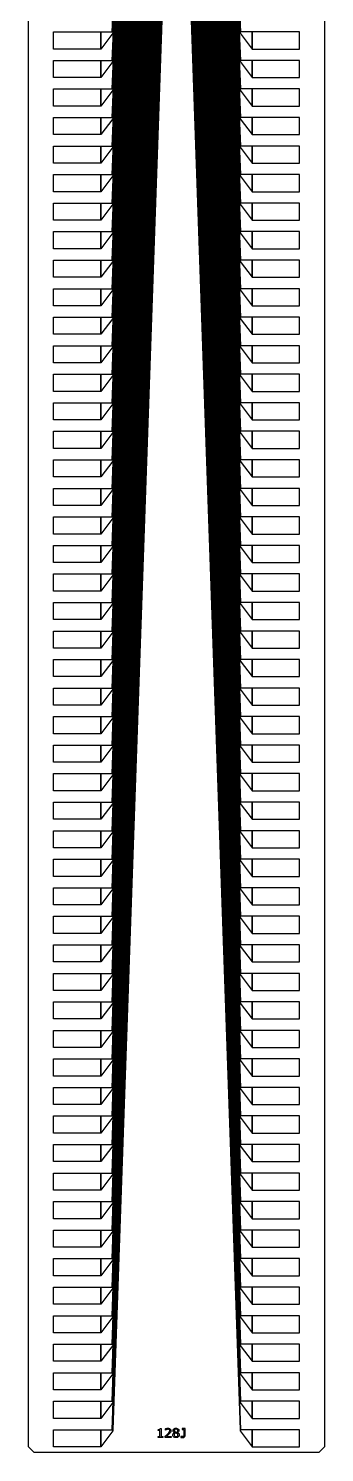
# Model space of a CAD drawing. Header units: inches. Extents: x 106592 to 209533, y 57057 to 74911.
# Drawn here: x 158708 to 159764, y 57270 to 62342 of the extents above; entities that cross this region are included whole.
import ezdxf

# ---------------------------------------------------------------- set-up
doc = ezdxf.new("R2010")
doc.units = ezdxf.units.IN
doc.header["$MEASUREMENT"] = 0
for name, color, linetype in [('metal', 221, 'Continuous'), ('nitride window', 40, 'Continuous'), ('profile', 140, 'Continuous')]:
    doc.layers.add(name, color=color, linetype=linetype)

msp = doc.modelspace()

# ---------------------------------------------------------------- linework, layer by layer
at = {"layer": 'metal'}
for points in [[(159099, 63841.8), (159100.6, 63841.8), (159008.3, 61618.4), (159006.2, 61618.4)], [(159008.3, 61720), (159006.2, 61720), (159095.8, 63841.8), (159097.4, 63841.8)], [(159092.6, 63841.8), (159094.2, 63841.8), (159008.3, 61821.6), (159006.2, 61821.6)], [(159008.3, 61923.3), (159006.2, 61923.3), (159089.4, 63841.8), (159091, 63841.8)], [(159008.3, 62024.9), (159006.2, 62024.9), (159086.2, 63841.8), (159087.8, 63841.8)], [(159083, 63841.8), (159084.6, 63841.8), (159008.3, 62126.5), (159006.2, 62126.5)], [(159102.2, 63841.8), (159103.8, 63841.8), (159008.3, 61516.8), (159006.2, 61516.8)], [(159105.4, 63841.8), (159107, 63841.8), (159008.3, 61415.2), (159006.2, 61415.2)], [(159131, 63841.8), (159132.6, 63841.8), (159008.3, 60602.4), (159006.2, 60602.4)], [(159127.8, 63841.8), (159129.4, 63841.8), (159008.3, 60704), (159006.2, 60704)], [(159108.6, 63841.8), (159110.2, 63841.8), (159008.3, 61313.6), (159006.2, 61313.6)], [(159008.3, 61212), (159006.2, 61212), (159111.8, 63841.8), (159113.4, 63841.8)], [(159008.3, 61110.4), (159006.2, 61110.4), (159115, 63841.8), (159116.6, 63841.8)], [(159118.2, 63841.8), (159119.8, 63841.8), (159008.3, 61008.8), (159006.2, 61008.8)], [(159008.3, 60907.2), (159006.2, 60907.2), (159121.4, 63841.8), (159123, 63841.8)], [(159124.6, 63841.8), (159126.2, 63841.8), (159008.3, 60805.6), (159006.2, 60805.6)], [(159076.6, 63841.8), (159078.2, 63841.8), (159008.3, 62329.7), (159006.2, 62329.7)], [(159079.8, 63841.8), (159081.4, 63841.8), (159008.3, 62228.1), (159006.2, 62228.1)], [(159201.4, 63841.8), (159203, 63841.8), (159008.3, 58367.1), (159006.2, 58367.1)], [(159008.3, 58468.7), (159006.2, 58468.7), (159198.2, 63841.8), (159199.8, 63841.8)], [(159195, 63841.8), (159196.6, 63841.8), (159008.3, 58570.3), (159006.2, 58570.3)], [(159008.3, 58671.9), (159006.2, 58671.9), (159191.8, 63841.8), (159193.4, 63841.8)], [(159008.3, 58773.5), (159006.2, 58773.5), (159188.6, 63841.8), (159190.2, 63841.8)], [(159185.4, 63841.8), (159187, 63841.8), (159008.3, 58875.1), (159006.2, 58875.1)], [(159204.6, 63841.8), (159206.2, 63841.8), (159008.3, 58265.5), (159006.2, 58265.5)], [(159207.8, 63841.8), (159209.4, 63841.8), (159008.3, 58163.9), (159006.2, 58163.9)], [(159233.4, 63841.8), (159235, 63841.8), (159008.3, 57351.1), (159006.2, 57351.1)], [(159230.2, 63841.8), (159231.8, 63841.8), (159008.3, 57452.7), (159006.2, 57452.7)], [(159211, 63841.8), (159212.6, 63841.8), (159008.3, 58062.3), (159006.2, 58062.3)], [(159008.3, 57960.7), (159006.2, 57960.7), (159214.2, 63841.8), (159215.8, 63841.8)], [(159008.3, 57859.1), (159006.2, 57859.1), (159217.4, 63841.8), (159219, 63841.8)], [(159220.6, 63841.8), (159222.2, 63841.8), (159008.3, 57757.5), (159006.2, 57757.5)], [(159008.3, 57655.9), (159006.2, 57655.9), (159223.8, 63841.8), (159225.4, 63841.8)], [(159227, 63841.8), (159228.6, 63841.8), (159008.3, 57554.3), (159006.2, 57554.3)], [(159175.8, 63841.8), (159177.4, 63841.8), (159008.3, 59179.9), (159006.2, 59179.9)], [(159008.3, 59281.5), (159006.2, 59281.5), (159172.6, 63841.8), (159174.2, 63841.8)], [(159169.4, 63841.8), (159171, 63841.8), (159008.3, 59383.2), (159006.2, 59383.2)], [(159008.3, 59484.8), (159006.2, 59484.8), (159166.2, 63841.8), (159167.8, 63841.8)], [(159008.3, 59586.4), (159006.2, 59586.4), (159163, 63841.8), (159164.6, 63841.8)], [(159159.8, 63841.8), (159161.4, 63841.8), (159008.3, 59688), (159006.2, 59688)], [(159179, 63841.8), (159180.6, 63841.8), (159008.3, 59078.3), (159006.2, 59078.3)], [(159182.2, 63841.8), (159183.8, 63841.8), (159008.3, 58976.7), (159006.2, 58976.7)], [(159156.6, 63841.8), (159158.2, 63841.8), (159008.3, 59789.6), (159006.2, 59789.6)], [(159153.4, 63841.8), (159155, 63841.8), (159008.3, 59891.2), (159006.2, 59891.2)], [(159134.2, 63841.8), (159135.8, 63841.8), (159008.3, 60500.8), (159006.2, 60500.8)], [(159008.3, 60399.2), (159006.2, 60399.2), (159137.4, 63841.8), (159139, 63841.8)], [(159008.3, 60297.6), (159006.2, 60297.6), (159140.6, 63841.8), (159142.2, 63841.8)], [(159143.8, 63841.8), (159145.4, 63841.8), (159008.3, 60196), (159006.2, 60196)], [(159008.3, 60094.4), (159006.2, 60094.4), (159147, 63841.8), (159148.6, 63841.8)], [(159150.2, 63841.8), (159151.8, 63841.8), (159008.3, 59992.8), (159006.2, 59992.8)], [(159238.2, 63841.8), (159236.6, 63841.8), (159463.4, 57351.1), (159465.5, 57351.1)], [(159241.4, 63841.8), (159239.8, 63841.8), (159463.4, 57452.7), (159465.5, 57452.7)], [(159244.6, 63841.8), (159243, 63841.8), (159463.4, 57554.3), (159465.5, 57554.3)], [(159463.4, 57655.9), (159465.5, 57655.9), (159247.8, 63841.8), (159246.2, 63841.8)], [(159251, 63841.8), (159249.4, 63841.8), (159463.4, 57757.5), (159465.5, 57757.5)], [(159463.4, 57859.1), (159465.5, 57859.1), (159254.2, 63841.8), (159252.6, 63841.8)], [(159463.4, 57960.7), (159465.5, 57960.7), (159257.4, 63841.8), (159255.8, 63841.8)], [(159260.6, 63841.8), (159259, 63841.8), (159463.4, 58062.3), (159465.5, 58062.3)], [(159263.8, 63841.8), (159262.2, 63841.8), (159463.4, 58163.9), (159465.5, 58163.9)], [(159267, 63841.8), (159265.4, 63841.8), (159463.4, 58265.5), (159465.5, 58265.5)], [(159270.2, 63841.8), (159268.6, 63841.8), (159463.4, 58367.1), (159465.5, 58367.1)], [(159463.4, 58468.7), (159465.5, 58468.7), (159273.4, 63841.8), (159271.8, 63841.8)], [(159276.6, 63841.8), (159275, 63841.8), (159463.4, 58570.3), (159465.5, 58570.3)], [(159463.4, 58671.9), (159465.5, 58671.9), (159279.8, 63841.8), (159278.2, 63841.8)], [(159463.4, 58773.5), (159465.5, 58773.5), (159283, 63841.8), (159281.4, 63841.8)], [(159286.2, 63841.8), (159284.6, 63841.8), (159463.4, 58875.1), (159465.5, 58875.1)], [(159289.4, 63841.8), (159287.8, 63841.8), (159463.4, 58976.7), (159465.5, 58976.7)], [(159292.6, 63841.8), (159291, 63841.8), (159463.4, 59078.3), (159465.5, 59078.3)], [(159295.8, 63841.8), (159294.2, 63841.8), (159463.4, 59179.9), (159465.5, 59179.9)], [(159463.4, 59281.5), (159465.5, 59281.5), (159299, 63841.8), (159297.4, 63841.8)], [(159302.2, 63841.8), (159300.6, 63841.8), (159463.4, 59383.2), (159465.5, 59383.2)], [(159463.4, 59484.8), (159465.5, 59484.8), (159305.4, 63841.8), (159303.8, 63841.8)], [(159463.4, 59586.4), (159465.5, 59586.4), (159308.6, 63841.8), (159307, 63841.8)], [(159311.8, 63841.8), (159310.2, 63841.8), (159463.4, 59688), (159465.5, 59688)], [(159315, 63841.8), (159313.4, 63841.8), (159463.4, 59789.6), (159465.5, 59789.6)], [(159318.2, 63841.8), (159316.6, 63841.8), (159463.4, 59891.2), (159465.5, 59891.2)], [(159321.4, 63841.8), (159319.8, 63841.8), (159463.4, 59992.8), (159465.5, 59992.8)], [(159463.4, 60094.4), (159465.5, 60094.4), (159324.6, 63841.8), (159323, 63841.8)], [(159327.8, 63841.8), (159326.2, 63841.8), (159463.4, 60196), (159465.5, 60196)], [(159463.4, 60297.6), (159465.5, 60297.6), (159331, 63841.8), (159329.4, 63841.8)], [(159463.4, 60399.2), (159465.5, 60399.2), (159334.2, 63841.8), (159332.6, 63841.8)], [(159337.4, 63841.8), (159335.8, 63841.8), (159463.4, 60500.8), (159465.5, 60500.8)], [(159340.6, 63841.8), (159339, 63841.8), (159463.4, 60602.4), (159465.5, 60602.4)], [(159343.8, 63841.8), (159342.2, 63841.8), (159463.4, 60704), (159465.5, 60704)], [(159347, 63841.8), (159345.4, 63841.8), (159463.4, 60805.6), (159465.5, 60805.6)], [(159463.4, 60907.2), (159465.5, 60907.2), (159350.2, 63841.8), (159348.6, 63841.8)], [(159353.4, 63841.8), (159351.8, 63841.8), (159463.4, 61008.8), (159465.5, 61008.8)], [(159463.4, 61110.4), (159465.5, 61110.4), (159356.6, 63841.8), (159355, 63841.8)], [(159463.4, 61212), (159465.5, 61212), (159359.8, 63841.8), (159358.2, 63841.8)], [(159363, 63841.8), (159361.4, 63841.8), (159463.4, 61313.6), (159465.5, 61313.6)], [(159366.2, 63841.8), (159364.6, 63841.8), (159463.4, 61415.2), (159465.5, 61415.2)], [(159369.4, 63841.8), (159367.8, 63841.8), (159463.4, 61516.8), (159465.5, 61516.8)], [(159372.6, 63841.8), (159371, 63841.8), (159463.4, 61618.4), (159465.5, 61618.4)], [(159463.4, 61720), (159465.5, 61720), (159375.8, 63841.8), (159374.2, 63841.8)], [(159379, 63841.8), (159377.4, 63841.8), (159463.4, 61821.6), (159465.5, 61821.6)], [(159463.4, 61923.3), (159465.5, 61923.3), (159382.2, 63841.8), (159380.6, 63841.8)], [(159463.4, 62024.9), (159465.5, 62024.9), (159385.4, 63841.8), (159383.8, 63841.8)], [(159388.6, 63841.8), (159387, 63841.8), (159463.4, 62126.5), (159465.5, 62126.5)], [(159391.8, 63841.8), (159390.2, 63841.8), (159463.4, 62228.1), (159465.5, 62228.1)], [(159395, 63841.8), (159393.4, 63841.8), (159463.4, 62329.7), (159465.5, 62329.7)], [(158796.6, 62329.7), (158966, 62329.7), (158966, 62268.7), (158796.6, 62268.7)], [(158966, 62268.7), (158966, 62329.7), (159008.3, 62329.7), (159008.3, 62325.4), (158966, 62268.7)], [(159505.7, 62268.7), (159505.7, 62329.7), (159463.4, 62329.7), (159463.4, 62325.4), (159505.7, 62268.7)], [(159675, 62329.7), (159505.7, 62329.7), (159505.7, 62268.7), (159675, 62268.7)], [(158796.6, 62228.1), (158966, 62228.1), (158966, 62167.1), (158796.6, 62167.1)], [(158966, 62167.1), (158966, 62228.1), (159008.3, 62228.1), (159008.3, 62223.8), (158966, 62167.1)], [(159505.7, 62167.1), (159505.7, 62228.1), (159463.4, 62228.1), (159463.4, 62223.8), (159505.7, 62167.1)], [(159675, 62228.1), (159505.7, 62228.1), (159505.7, 62167.1), (159675, 62167.1)], [(158796.6, 62126.5), (158966, 62126.5), (158966, 62065.5), (158796.6, 62065.5)], [(158966, 62065.5), (158966, 62126.5), (159008.3, 62126.5), (159008.3, 62122.2), (158966, 62065.5)], [(159505.7, 62065.5), (159505.7, 62126.5), (159463.4, 62126.5), (159463.4, 62122.2), (159505.7, 62065.5)], [(159675, 62126.5), (159505.7, 62126.5), (159505.7, 62065.5), (159675, 62065.5)], [(158796.6, 62024.9), (158966, 62024.9), (158966, 61963.9), (158796.6, 61963.9)], [(158966, 61963.9), (158966, 62024.9), (159008.3, 62024.9), (159008.3, 62020.6), (158966, 61963.9)], [(159505.7, 61963.9), (159505.7, 62024.9), (159463.4, 62024.9), (159463.4, 62020.6), (159505.7, 61963.9)], [(159675, 62024.9), (159505.7, 62024.9), (159505.7, 61963.9), (159675, 61963.9)], [(158796.6, 61923.3), (158966, 61923.3), (158966, 61862.3), (158796.6, 61862.3)], [(158966, 61862.3), (158966, 61923.3), (159008.3, 61923.3), (159008.3, 61919), (158966, 61862.3)], [(159505.7, 61862.3), (159505.7, 61923.3), (159463.4, 61923.3), (159463.4, 61919), (159505.7, 61862.3)], [(159675, 61923.3), (159505.7, 61923.3), (159505.7, 61862.3), (159675, 61862.3)], [(158796.6, 61821.6), (158966, 61821.6), (158966, 61760.7), (158796.6, 61760.7)], [(158966, 61760.7), (158966, 61821.6), (159008.3, 61821.6), (159008.3, 61817.4), (158966, 61760.7)], [(159505.7, 61760.7), (159505.7, 61821.6), (159463.4, 61821.6), (159463.4, 61817.4), (159505.7, 61760.7)], [(159675, 61821.6), (159505.7, 61821.6), (159505.7, 61760.7), (159675, 61760.7)], [(158796.6, 61720), (158966, 61720), (158966, 61659.1), (158796.6, 61659.1)], [(158966, 61659.1), (158966, 61720), (159008.3, 61720), (159008.3, 61715.8), (158966, 61659.1)], [(159505.7, 61659.1), (159505.7, 61720), (159463.4, 61720), (159463.4, 61715.8), (159505.7, 61659.1)], [(159675, 61720), (159505.7, 61720), (159505.7, 61659.1), (159675, 61659.1)], [(158796.6, 61618.4), (158966, 61618.4), (158966, 61557.5), (158796.6, 61557.5)], [(158966, 61557.5), (158966, 61618.4), (159008.3, 61618.4), (159008.3, 61614.2), (158966, 61557.5)], [(159505.7, 61557.5), (159505.7, 61618.4), (159463.4, 61618.4), (159463.4, 61614.2), (159505.7, 61557.5)], [(159675, 61618.4), (159505.7, 61618.4), (159505.7, 61557.5), (159675, 61557.5)], [(158796.6, 61516.8), (158966, 61516.8), (158966, 61455.9), (158796.6, 61455.9)], [(158966, 61455.9), (158966, 61516.8), (159008.3, 61516.8), (159008.3, 61512.6), (158966, 61455.9)], [(159505.7, 61455.9), (159505.7, 61516.8), (159463.4, 61516.8), (159463.4, 61512.6), (159505.7, 61455.9)], [(159675, 61516.8), (159505.7, 61516.8), (159505.7, 61455.9), (159675, 61455.9)], [(158796.6, 61415.2), (158966, 61415.2), (158966, 61354.3), (158796.6, 61354.3)], [(158966, 61354.3), (158966, 61415.2), (159008.3, 61415.2), (159008.3, 61411), (158966, 61354.3)], [(159505.7, 61354.3), (159505.7, 61415.2), (159463.4, 61415.2), (159463.4, 61411), (159505.7, 61354.3)], [(159675, 61415.2), (159505.7, 61415.2), (159505.7, 61354.3), (159675, 61354.3)], [(158796.6, 61313.6), (158966, 61313.6), (158966, 61252.7), (158796.6, 61252.7)], [(158966, 61252.7), (158966, 61313.6), (159008.3, 61313.6), (159008.3, 61309.4), (158966, 61252.7)], [(159505.7, 61252.7), (159505.7, 61313.6), (159463.4, 61313.6), (159463.4, 61309.4), (159505.7, 61252.7)], [(159675, 61313.6), (159505.7, 61313.6), (159505.7, 61252.7), (159675, 61252.7)], [(158796.6, 61212), (158966, 61212), (158966, 61151.1), (158796.6, 61151.1)], [(158966, 61151.1), (158966, 61212), (159008.3, 61212), (159008.3, 61207.8), (158966, 61151.1)], [(159505.7, 61151.1), (159505.7, 61212), (159463.4, 61212), (159463.4, 61207.8), (159505.7, 61151.1)], [(159675, 61212), (159505.7, 61212), (159505.7, 61151.1), (159675, 61151.1)], [(158796.6, 61110.4), (158966, 61110.4), (158966, 61049.5), (158796.6, 61049.5)], [(158966, 61049.5), (158966, 61110.4), (159008.3, 61110.4), (159008.3, 61106.2), (158966, 61049.5)], [(159505.7, 61049.5), (159505.7, 61110.4), (159463.4, 61110.4), (159463.4, 61106.2), (159505.7, 61049.5)], [(159675, 61110.4), (159505.7, 61110.4), (159505.7, 61049.5), (159675, 61049.5)], [(158796.6, 61008.8), (158966, 61008.8), (158966, 60947.9), (158796.6, 60947.9)], [(158966, 60947.9), (158966, 61008.8), (159008.3, 61008.8), (159008.3, 61004.6), (158966, 60947.9)], [(159505.7, 60947.9), (159505.7, 61008.8), (159463.4, 61008.8), (159463.4, 61004.6), (159505.7, 60947.9)], [(159675, 61008.8), (159505.7, 61008.8), (159505.7, 60947.9), (159675, 60947.9)], [(158796.6, 60907.2), (158966, 60907.2), (158966, 60846.2), (158796.6, 60846.2)], [(158966, 60846.2), (158966, 60907.2), (159008.3, 60907.2), (159008.3, 60903), (158966, 60846.2)], [(159505.7, 60846.2), (159505.7, 60907.2), (159463.4, 60907.2), (159463.4, 60903), (159505.7, 60846.2)], [(159675, 60907.2), (159505.7, 60907.2), (159505.7, 60846.2), (159675, 60846.2)], [(158796.6, 60805.6), (158966, 60805.6), (158966, 60744.6), (158796.6, 60744.6)], [(158966, 60744.6), (158966, 60805.6), (159008.3, 60805.6), (159008.3, 60801.4), (158966, 60744.6)], [(159505.7, 60744.6), (159505.7, 60805.6), (159463.4, 60805.6), (159463.4, 60801.4), (159505.7, 60744.6)], [(159675, 60805.6), (159505.7, 60805.6), (159505.7, 60744.6), (159675, 60744.6)], [(158796.6, 60704), (158966, 60704), (158966, 60643), (158796.6, 60643)], [(158966, 60643), (158966, 60704), (159008.3, 60704), (159008.3, 60699.8), (158966, 60643)], [(159505.7, 60643), (159505.7, 60704), (159463.4, 60704), (159463.4, 60699.8), (159505.7, 60643)], [(159675, 60704), (159505.7, 60704), (159505.7, 60643), (159675, 60643)], [(158796.6, 60602.4), (158966, 60602.4), (158966, 60541.4), (158796.6, 60541.4)], [(158966, 60541.4), (158966, 60602.4), (159008.3, 60602.4), (159008.3, 60598.2), (158966, 60541.4)], [(159505.7, 60541.4), (159505.7, 60602.4), (159463.4, 60602.4), (159463.4, 60598.2), (159505.7, 60541.4)], [(159675, 60602.4), (159505.7, 60602.4), (159505.7, 60541.4), (159675, 60541.4)], [(158796.6, 60500.8), (158966, 60500.8), (158966, 60439.8), (158796.6, 60439.8)], [(158966, 60439.8), (158966, 60500.8), (159008.3, 60500.8), (159008.3, 60496.6), (158966, 60439.8)], [(159505.7, 60439.8), (159505.7, 60500.8), (159463.4, 60500.8), (159463.4, 60496.6), (159505.7, 60439.8)], [(159675, 60500.8), (159505.7, 60500.8), (159505.7, 60439.8), (159675, 60439.8)], [(158796.6, 60399.2), (158966, 60399.2), (158966, 60338.2), (158796.6, 60338.2)], [(158966, 60338.2), (158966, 60399.2), (159008.3, 60399.2), (159008.3, 60395), (158966, 60338.2)], [(159505.7, 60338.2), (159505.7, 60399.2), (159463.4, 60399.2), (159463.4, 60395), (159505.7, 60338.2)], [(159675, 60399.2), (159505.7, 60399.2), (159505.7, 60338.2), (159675, 60338.2)], [(158796.6, 60297.6), (158966, 60297.6), (158966, 60236.6), (158796.6, 60236.6)], [(158966, 60236.6), (158966, 60297.6), (159008.3, 60297.6), (159008.3, 60293.4), (158966, 60236.6)], [(159505.7, 60236.6), (159505.7, 60297.6), (159463.4, 60297.6), (159463.4, 60293.4), (159505.7, 60236.6)], [(159675, 60297.6), (159505.7, 60297.6), (159505.7, 60236.6), (159675, 60236.6)], [(158796.6, 60196), (158966, 60196), (158966, 60135), (158796.6, 60135)], [(158966, 60135), (158966, 60196), (159008.3, 60196), (159008.3, 60191.7), (158966, 60135)], [(159505.7, 60135), (159505.7, 60196), (159463.4, 60196), (159463.4, 60191.7), (159505.7, 60135)], [(159675, 60196), (159505.7, 60196), (159505.7, 60135), (159675, 60135)], [(158796.6, 60094.4), (158966, 60094.4), (158966, 60033.4), (158796.6, 60033.4)], [(158966, 60033.4), (158966, 60094.4), (159008.3, 60094.4), (159008.3, 60090.1), (158966, 60033.4)], [(159505.7, 60033.4), (159505.7, 60094.4), (159463.4, 60094.4), (159463.4, 60090.1), (159505.7, 60033.4)], [(159675, 60094.4), (159505.7, 60094.4), (159505.7, 60033.4), (159675, 60033.4)], [(158796.6, 59992.8), (158966, 59992.8), (158966, 59931.8), (158796.6, 59931.8)], [(158966, 59931.8), (158966, 59992.8), (159008.3, 59992.8), (159008.3, 59988.5), (158966, 59931.8)], [(159505.7, 59931.8), (159505.7, 59992.8), (159463.4, 59992.8), (159463.4, 59988.5), (159505.7, 59931.8)], [(159675, 59992.8), (159505.7, 59992.8), (159505.7, 59931.8), (159675, 59931.8)], [(158796.6, 59891.2), (158966, 59891.2), (158966, 59830.2), (158796.6, 59830.2)], [(158966, 59830.2), (158966, 59891.2), (159008.3, 59891.2), (159008.3, 59886.9), (158966, 59830.2)], [(159505.7, 59830.2), (159505.7, 59891.2), (159463.4, 59891.2), (159463.4, 59886.9), (159505.7, 59830.2)], [(159675, 59891.2), (159505.7, 59891.2), (159505.7, 59830.2), (159675, 59830.2)], [(158796.6, 59789.6), (158966, 59789.6), (158966, 59728.6), (158796.6, 59728.6)], [(158966, 59728.6), (158966, 59789.6), (159008.3, 59789.6), (159008.3, 59785.3), (158966, 59728.6)], [(159505.7, 59728.6), (159505.7, 59789.6), (159463.4, 59789.6), (159463.4, 59785.3), (159505.7, 59728.6)], [(159675, 59789.6), (159505.7, 59789.6), (159505.7, 59728.6), (159675, 59728.6)], [(158796.6, 59688), (158966, 59688), (158966, 59627), (158796.6, 59627)], [(158966, 59627), (158966, 59688), (159008.3, 59688), (159008.3, 59683.7), (158966, 59627)], [(159505.7, 59627), (159505.7, 59688), (159463.4, 59688), (159463.4, 59683.7), (159505.7, 59627)], [(159675, 59688), (159505.7, 59688), (159505.7, 59627), (159675, 59627)], [(158796.6, 59586.4), (158966, 59586.4), (158966, 59525.4), (158796.6, 59525.4)], [(158966, 59525.4), (158966, 59586.4), (159008.3, 59586.4), (159008.3, 59582.1), (158966, 59525.4)], [(159505.7, 59525.4), (159505.7, 59586.4), (159463.4, 59586.4), (159463.4, 59582.1), (159505.7, 59525.4)], [(159675, 59586.4), (159505.7, 59586.4), (159505.7, 59525.4), (159675, 59525.4)], [(158796.6, 59484.8), (158966, 59484.8), (158966, 59423.8), (158796.6, 59423.8)], [(158966, 59423.8), (158966, 59484.8), (159008.3, 59484.8), (159008.3, 59480.5), (158966, 59423.8)], [(159505.7, 59423.8), (159505.7, 59484.8), (159463.4, 59484.8), (159463.4, 59480.5), (159505.7, 59423.8)], [(159675, 59484.8), (159505.7, 59484.8), (159505.7, 59423.8), (159675, 59423.8)], [(158796.6, 59383.2), (158966, 59383.2), (158966, 59322.2), (158796.6, 59322.2)], [(158966, 59322.2), (158966, 59383.2), (159008.3, 59383.2), (159008.3, 59378.9), (158966, 59322.2)], [(159505.7, 59322.2), (159505.7, 59383.2), (159463.4, 59383.2), (159463.4, 59378.9), (159505.7, 59322.2)], [(159675, 59383.2), (159505.7, 59383.2), (159505.7, 59322.2), (159675, 59322.2)], [(158796.6, 59281.5), (158966, 59281.5), (158966, 59220.6), (158796.6, 59220.6)], [(158966, 59220.6), (158966, 59281.5), (159008.3, 59281.5), (159008.3, 59277.3), (158966, 59220.6)], [(159505.7, 59220.6), (159505.7, 59281.5), (159463.4, 59281.5), (159463.4, 59277.3), (159505.7, 59220.6)], [(159675, 59281.5), (159505.7, 59281.5), (159505.7, 59220.6), (159675, 59220.6)], [(158796.6, 59179.9), (158966, 59179.9), (158966, 59119), (158796.6, 59119)], [(158966, 59119), (158966, 59179.9), (159008.3, 59179.9), (159008.3, 59175.7), (158966, 59119)], [(159505.7, 59119), (159505.7, 59179.9), (159463.4, 59179.9), (159463.4, 59175.7), (159505.7, 59119)], [(159675, 59179.9), (159505.7, 59179.9), (159505.7, 59119), (159675, 59119)], [(158796.6, 59078.3), (158966, 59078.3), (158966, 59017.4), (158796.6, 59017.4)], [(158966, 59017.4), (158966, 59078.3), (159008.3, 59078.3), (159008.3, 59074.1), (158966, 59017.4)], [(159505.7, 59017.4), (159505.7, 59078.3), (159463.4, 59078.3), (159463.4, 59074.1), (159505.7, 59017.4)], [(159675, 59078.3), (159505.7, 59078.3), (159505.7, 59017.4), (159675, 59017.4)], [(158796.6, 58976.7), (158966, 58976.7), (158966, 58915.8), (158796.6, 58915.8)], [(158966, 58915.8), (158966, 58976.7), (159008.3, 58976.7), (159008.3, 58972.5), (158966, 58915.8)], [(159505.7, 58915.8), (159505.7, 58976.7), (159463.4, 58976.7), (159463.4, 58972.5), (159505.7, 58915.8)], [(159675, 58976.7), (159505.7, 58976.7), (159505.7, 58915.8), (159675, 58915.8)], [(158796.6, 58875.1), (158966, 58875.1), (158966, 58814.2), (158796.6, 58814.2)], [(158966, 58814.2), (158966, 58875.1), (159008.3, 58875.1), (159008.3, 58870.9), (158966, 58814.2)], [(159505.7, 58814.2), (159505.7, 58875.1), (159463.4, 58875.1), (159463.4, 58870.9), (159505.7, 58814.2)], [(159675, 58875.1), (159505.7, 58875.1), (159505.7, 58814.2), (159675, 58814.2)], [(158796.6, 58773.5), (158966, 58773.5), (158966, 58712.6), (158796.6, 58712.6)], [(158966, 58712.6), (158966, 58773.5), (159008.3, 58773.5), (159008.3, 58769.3), (158966, 58712.6)], [(159505.7, 58712.6), (159505.7, 58773.5), (159463.4, 58773.5), (159463.4, 58769.3), (159505.7, 58712.6)], [(159675, 58773.5), (159505.7, 58773.5), (159505.7, 58712.6), (159675, 58712.6)], [(158796.6, 58671.9), (158966, 58671.9), (158966, 58611), (158796.6, 58611)], [(158966, 58611), (158966, 58671.9), (159008.3, 58671.9), (159008.3, 58667.7), (158966, 58611)], [(159505.7, 58611), (159505.7, 58671.9), (159463.4, 58671.9), (159463.4, 58667.7), (159505.7, 58611)], [(159675, 58671.9), (159505.7, 58671.9), (159505.7, 58611), (159675, 58611)], [(158796.6, 58570.3), (158966, 58570.3), (158966, 58509.4), (158796.6, 58509.4)], [(158966, 58509.4), (158966, 58570.3), (159008.3, 58570.3), (159008.3, 58566.1), (158966, 58509.4)], [(159505.7, 58509.4), (159505.7, 58570.3), (159463.4, 58570.3), (159463.4, 58566.1), (159505.7, 58509.4)], [(159675, 58570.3), (159505.7, 58570.3), (159505.7, 58509.4), (159675, 58509.4)], [(158796.6, 58468.7), (158966, 58468.7), (158966, 58407.8), (158796.6, 58407.8)], [(158966, 58407.8), (158966, 58468.7), (159008.3, 58468.7), (159008.3, 58464.5), (158966, 58407.8)], [(159505.7, 58407.8), (159505.7, 58468.7), (159463.4, 58468.7), (159463.4, 58464.5), (159505.7, 58407.8)], [(159675, 58468.7), (159505.7, 58468.7), (159505.7, 58407.8), (159675, 58407.8)], [(158796.6, 58367.1), (158966, 58367.1), (158966, 58306.1), (158796.6, 58306.1)], [(158966, 58306.1), (158966, 58367.1), (159008.3, 58367.1), (159008.3, 58362.9), (158966, 58306.1)], [(159505.7, 58306.1), (159505.7, 58367.1), (159463.4, 58367.1), (159463.4, 58362.9), (159505.7, 58306.1)], [(159675, 58367.1), (159505.7, 58367.1), (159505.7, 58306.1), (159675, 58306.1)], [(158796.6, 58265.5), (158966, 58265.5), (158966, 58204.5), (158796.6, 58204.5)], [(158966, 58204.5), (158966, 58265.5), (159008.3, 58265.5), (159008.3, 58261.3), (158966, 58204.5)], [(159505.7, 58204.5), (159505.7, 58265.5), (159463.4, 58265.5), (159463.4, 58261.3), (159505.7, 58204.5)], [(159675, 58265.5), (159505.7, 58265.5), (159505.7, 58204.5), (159675, 58204.5)], [(158796.6, 58163.9), (158966, 58163.9), (158966, 58102.9), (158796.6, 58102.9)], [(158966, 58102.9), (158966, 58163.9), (159008.3, 58163.9), (159008.3, 58159.7), (158966, 58102.9)], [(159505.7, 58102.9), (159505.7, 58163.9), (159463.4, 58163.9), (159463.4, 58159.7), (159505.7, 58102.9)], [(159675, 58163.9), (159505.7, 58163.9), (159505.7, 58102.9), (159675, 58102.9)], [(158796.6, 58062.3), (158966, 58062.3), (158966, 58001.3), (158796.6, 58001.3)], [(158966, 58001.3), (158966, 58062.3), (159008.3, 58062.3), (159008.3, 58058.1), (158966, 58001.3)], [(159505.7, 58001.3), (159505.7, 58062.3), (159463.4, 58062.3), (159463.4, 58058.1), (159505.7, 58001.3)], [(159675, 58062.3), (159505.7, 58062.3), (159505.7, 58001.3), (159675, 58001.3)], [(158796.6, 57960.7), (158966, 57960.7), (158966, 57899.7), (158796.6, 57899.7)], [(158966, 57899.7), (158966, 57960.7), (159008.3, 57960.7), (159008.3, 57956.5), (158966, 57899.7)], [(159505.7, 57899.7), (159505.7, 57960.7), (159463.4, 57960.7), (159463.4, 57956.5), (159505.7, 57899.7)], [(159675, 57960.7), (159505.7, 57960.7), (159505.7, 57899.7), (159675, 57899.7)], [(158796.6, 57859.1), (158966, 57859.1), (158966, 57798.1), (158796.6, 57798.1)], [(158966, 57798.1), (158966, 57859.1), (159008.3, 57859.1), (159008.3, 57854.9), (158966, 57798.1)], [(159505.7, 57798.1), (159505.7, 57859.1), (159463.4, 57859.1), (159463.4, 57854.9), (159505.7, 57798.1)], [(159675, 57859.1), (159505.7, 57859.1), (159505.7, 57798.1), (159675, 57798.1)], [(158796.6, 57757.5), (158966, 57757.5), (158966, 57696.5), (158796.6, 57696.5)], [(158966, 57696.5), (158966, 57757.5), (159008.3, 57757.5), (159008.3, 57753.3), (158966, 57696.5)], [(159505.7, 57696.5), (159505.7, 57757.5), (159463.4, 57757.5), (159463.4, 57753.3), (159505.7, 57696.5)], [(159675, 57757.5), (159505.7, 57757.5), (159505.7, 57696.5), (159675, 57696.5)], [(158796.6, 57655.9), (158966, 57655.9), (158966, 57594.9), (158796.6, 57594.9)], [(158966, 57594.9), (158966, 57655.9), (159008.3, 57655.9), (159008.3, 57651.6), (158966, 57594.9)], [(159505.7, 57594.9), (159505.7, 57655.9), (159463.4, 57655.9), (159463.4, 57651.6), (159505.7, 57594.9)], [(159675, 57655.9), (159505.7, 57655.9), (159505.7, 57594.9), (159675, 57594.9)], [(158796.6, 57554.3), (158966, 57554.3), (158966, 57493.3), (158796.6, 57493.3)], [(158966, 57493.3), (158966, 57554.3), (159008.3, 57554.3), (159008.3, 57550), (158966, 57493.3)], [(159505.7, 57493.3), (159505.7, 57554.3), (159463.4, 57554.3), (159463.4, 57550), (159505.7, 57493.3)], [(159675, 57554.3), (159505.7, 57554.3), (159505.7, 57493.3), (159675, 57493.3)], [(158796.6, 57452.7), (158966, 57452.7), (158966, 57391.7), (158796.6, 57391.7)], [(158966, 57391.7), (158966, 57452.7), (159008.3, 57452.7), (159008.3, 57448.4), (158966, 57391.7)], [(159505.7, 57391.7), (159505.7, 57452.7), (159463.4, 57452.7), (159463.4, 57448.4), (159505.7, 57391.7)], [(159675, 57452.7), (159505.7, 57452.7), (159505.7, 57391.7), (159675, 57391.7)], [(158796.6, 57351.1), (158966, 57351.1), (158966, 57290.1), (158796.6, 57290.1)], [(158966, 57290.1), (158966, 57351.1), (159008.3, 57351.1), (159008.3, 57346.8), (158966, 57290.1)], [(159170.1, 57351.5), (159171.9, 57351.6), (159173.2, 57351.8), (159174.3, 57352.1), (159176.3, 57353), (159176.9, 57353.4), (159177.3, 57354.6), (159177.6, 57356.1), (159181, 57356.1), (159181, 57327.3), (159187.5, 57327.3), (159187.4, 57323.9), (159170.1, 57323.9), (159170.1, 57327.2), (159176.8, 57327.3), (159176.8, 57348.6), (159170.1, 57348.6)], [(159196.3, 57350.1), (159196.4, 57354.5), (159198.1, 57355.3), (159200.8, 57356), (159202.7, 57356.5), (159205, 57356.6), (159207.1, 57356.5), (159209.5, 57356.1), (159211.2, 57355.5), (159212.5, 57354.6), (159213.8, 57353.6), (159214.9, 57352.1), (159215.7, 57350.4), (159215.8, 57348.7), (159215.9, 57346.7), (159215.5, 57344.3), (159214.4, 57341.9), (159212.4, 57338.8), (159210, 57336.3), (159205.9, 57332.6), (159200.2, 57327.7), (159217.1, 57327.6), (159217.3, 57323.9), (159195.6, 57323.9), (159195.6, 57328.4), (159201.5, 57333.5), (159208.3, 57340), (159210.4, 57343.3), (159211.6, 57346.1), (159211.5, 57349.1), (159210.6, 57350.6), (159209, 57352.1), (159206.7, 57352.7), (159204.3, 57352.7), (159202, 57352.3), (159198.8, 57351.2), (159196.8, 57350.2), (159196.6, 57350.1)], [(159234.2, 57356.5), (159235.3, 57356.4), (159238.1, 57355.9), (159240.7, 57354.8), (159242.3, 57353.6), (159243.7, 57351.9), (159244.5, 57349.1), (159244.4, 57346.5), (159243, 57343.7), (159241.6, 57342.2), (159240.1, 57341.3), (159239.3, 57340.9), (159240.5, 57340.3), (159241.8, 57339.5), (159243.8, 57337.9), (159244.8, 57336.1), (159245.5, 57334), (159245.3, 57330.8), (159244.1, 57327.7), (159242, 57325.5), (159239.4, 57324.1), (159236.3, 57323.2), (159233.1, 57323.1), (159229.4, 57323.8), (159226.3, 57325.3), (159224.3, 57327.4), (159222.9, 57330.1), (159222.6, 57333.9), (159223.7, 57337.1), (159225.5, 57339.3), (159228.2, 57340.8), (159228.7, 57341), (159231.4, 57340), (159230, 57339.1), (159228.9, 57338), (159228.1, 57336.9), (159227.7, 57335.8), (159227.2, 57334.2), (159227.3, 57331.5), (159228.2, 57329.6), (159229.8, 57328), (159232.1, 57326.9), (159234.5, 57326.7), (159237.7, 57327), (159239.7, 57328.4), (159240.7, 57330.2), (159241, 57332.5), (159241, 57334.4), (159240, 57335.9), (159239.1, 57336.8), (159237.3, 57337.7), (159235.4, 57338.5), (159232.7, 57339.5), (159231.4, 57340), (159228.7, 57341.2), (159236.7, 57342), (159237.8, 57342.9), (159238.6, 57343.7), (159239.4, 57344.8), (159240, 57345.9), (159240.2, 57347), (159240.4, 57348.4), (159240.3, 57349.4), (159240.1, 57350), (159239.7, 57350.9), (159239.2, 57351.5), (159238.4, 57352.2), (159237.3, 57352.9), (159235.8, 57353.3), (159234.5, 57353.4), (159233.1, 57353.4), (159232, 57353.2), (159230.9, 57352.9), (159229.8, 57352.2), (159228.9, 57351.4), (159228.2, 57350.2), (159228, 57349.2), (159228, 57347.9), (159228.4, 57346.8), (159228.9, 57346.1), (159229.4, 57345.5), (159230.1, 57344.9), (159230.5, 57344.6), (159231.2, 57344.2), (159233.8, 57343.1), (159236.6, 57342.1), (159228.6, 57341.2), (159227.4, 57341.9), (159226.3, 57342.7), (159225.2, 57343.7), (159224.6, 57344.6), (159224.1, 57345.5), (159223.8, 57346.5), (159223.7, 57347.2), (159223.6, 57348.5), (159223.8, 57349.9), (159224, 57350.8), (159224.5, 57351.8), (159224.9, 57352.6), (159225.8, 57353.6), (159226.8, 57354.4), (159227.5, 57355), (159228.9, 57355.7), (159230.2, 57356.2), (159231.6, 57356.4), (159232.3, 57356.5), (159233.2, 57356.5)], [(159255.5, 57355.6), (159255.5, 57352.1), (159262.4, 57352.1), (159262.3, 57331.5), (159262.1, 57330.2), (159261.7, 57329), (159261.1, 57328.2), (159260.4, 57327.5), (159259.6, 57327.1), (159258.6, 57326.9), (159257.3, 57326.8), (159256, 57326.7), (159254.9, 57326.8), (159253.6, 57327.2), (159252.4, 57327.5), (159251.7, 57327.7), (159251.5, 57327.7), (159251.5, 57323.7), (159253.2, 57323.4), (159255.2, 57323.2), (159257.1, 57323.1), (159258.6, 57323.1), (159260.1, 57323.4), (159261.4, 57323.8), (159262.4, 57324.3), (159263.5, 57324.9), (159264.5, 57325.8), (159265.2, 57326.8), (159266, 57328), (159266.3, 57329), (159266.5, 57330.4), (159266.6, 57331.3), (159266.5, 57344.6), (159266.6, 57355.6)], [(159505.7, 57290.1), (159505.7, 57351.1), (159463.4, 57351.1), (159463.4, 57346.8), (159505.7, 57290.1)], [(159675, 57351.1), (159505.7, 57351.1), (159505.7, 57290.1), (159675, 57290.1)]]:
    msp.add_lwpolyline(points, close=True, dxfattribs=at)
at = {"layer": 'nitride window'}
for points in [[(158796.6, 62329.7), (158966, 62329.7), (158966, 62268.7), (158796.6, 62268.7)], [(159675, 62329.7), (159505.7, 62329.7), (159505.7, 62268.7), (159675, 62268.7)], [(158796.6, 62228.1), (158966, 62228.1), (158966, 62167.1), (158796.6, 62167.1)], [(159675, 62228.1), (159505.7, 62228.1), (159505.7, 62167.1), (159675, 62167.1)], [(158796.6, 62126.5), (158966, 62126.5), (158966, 62065.5), (158796.6, 62065.5)], [(159675, 62126.5), (159505.7, 62126.5), (159505.7, 62065.5), (159675, 62065.5)], [(158796.6, 62024.9), (158966, 62024.9), (158966, 61963.9), (158796.6, 61963.9)], [(159675, 62024.9), (159505.7, 62024.9), (159505.7, 61963.9), (159675, 61963.9)], [(158796.6, 61923.3), (158966, 61923.3), (158966, 61862.3), (158796.6, 61862.3)], [(159675, 61923.3), (159505.7, 61923.3), (159505.7, 61862.3), (159675, 61862.3)], [(158796.6, 61821.6), (158966, 61821.6), (158966, 61760.7), (158796.6, 61760.7)], [(159675, 61821.6), (159505.7, 61821.6), (159505.7, 61760.7), (159675, 61760.7)], [(158796.6, 61720), (158966, 61720), (158966, 61659.1), (158796.6, 61659.1)], [(159675, 61720), (159505.7, 61720), (159505.7, 61659.1), (159675, 61659.1)], [(158796.6, 61618.4), (158966, 61618.4), (158966, 61557.5), (158796.6, 61557.5)], [(159675, 61618.4), (159505.7, 61618.4), (159505.7, 61557.5), (159675, 61557.5)], [(158796.6, 61516.8), (158966, 61516.8), (158966, 61455.9), (158796.6, 61455.9)], [(159675, 61516.8), (159505.7, 61516.8), (159505.7, 61455.9), (159675, 61455.9)], [(158796.6, 61415.2), (158966, 61415.2), (158966, 61354.3), (158796.6, 61354.3)], [(159675, 61415.2), (159505.7, 61415.2), (159505.7, 61354.3), (159675, 61354.3)], [(158796.6, 61313.6), (158966, 61313.6), (158966, 61252.7), (158796.6, 61252.7)], [(159675, 61313.6), (159505.7, 61313.6), (159505.7, 61252.7), (159675, 61252.7)], [(158796.6, 61212), (158966, 61212), (158966, 61151.1), (158796.6, 61151.1)], [(159675, 61212), (159505.7, 61212), (159505.7, 61151.1), (159675, 61151.1)], [(158796.6, 61110.4), (158966, 61110.4), (158966, 61049.5), (158796.6, 61049.5)], [(159675, 61110.4), (159505.7, 61110.4), (159505.7, 61049.5), (159675, 61049.5)], [(158796.6, 61008.8), (158966, 61008.8), (158966, 60947.9), (158796.6, 60947.9)], [(159675, 61008.8), (159505.7, 61008.8), (159505.7, 60947.9), (159675, 60947.9)], [(158796.6, 60907.2), (158966, 60907.2), (158966, 60846.2), (158796.6, 60846.2)], [(159675, 60907.2), (159505.7, 60907.2), (159505.7, 60846.2), (159675, 60846.2)], [(158796.6, 60805.6), (158966, 60805.6), (158966, 60744.6), (158796.6, 60744.6)], [(159675, 60805.6), (159505.7, 60805.6), (159505.7, 60744.6), (159675, 60744.6)], [(158796.6, 60704), (158966, 60704), (158966, 60643), (158796.6, 60643)], [(159675, 60704), (159505.7, 60704), (159505.7, 60643), (159675, 60643)], [(158796.6, 60602.4), (158966, 60602.4), (158966, 60541.4), (158796.6, 60541.4)], [(159675, 60602.4), (159505.7, 60602.4), (159505.7, 60541.4), (159675, 60541.4)], [(158796.6, 60500.8), (158966, 60500.8), (158966, 60439.8), (158796.6, 60439.8)], [(159675, 60500.8), (159505.7, 60500.8), (159505.7, 60439.8), (159675, 60439.8)], [(158796.6, 60399.2), (158966, 60399.2), (158966, 60338.2), (158796.6, 60338.2)], [(159675, 60399.2), (159505.7, 60399.2), (159505.7, 60338.2), (159675, 60338.2)], [(158796.6, 60297.6), (158966, 60297.6), (158966, 60236.6), (158796.6, 60236.6)], [(159675, 60297.6), (159505.7, 60297.6), (159505.7, 60236.6), (159675, 60236.6)], [(158796.6, 60196), (158966, 60196), (158966, 60135), (158796.6, 60135)], [(159675, 60196), (159505.7, 60196), (159505.7, 60135), (159675, 60135)], [(158796.6, 60094.4), (158966, 60094.4), (158966, 60033.4), (158796.6, 60033.4)], [(159675, 60094.4), (159505.7, 60094.4), (159505.7, 60033.4), (159675, 60033.4)], [(158796.6, 59992.8), (158966, 59992.8), (158966, 59931.8), (158796.6, 59931.8)], [(159675, 59992.8), (159505.7, 59992.8), (159505.7, 59931.8), (159675, 59931.8)], [(158796.6, 59891.2), (158966, 59891.2), (158966, 59830.2), (158796.6, 59830.2)], [(159675, 59891.2), (159505.7, 59891.2), (159505.7, 59830.2), (159675, 59830.2)], [(158796.6, 59789.6), (158966, 59789.6), (158966, 59728.6), (158796.6, 59728.6)], [(159675, 59789.6), (159505.7, 59789.6), (159505.7, 59728.6), (159675, 59728.6)], [(158796.6, 59688), (158966, 59688), (158966, 59627), (158796.6, 59627)], [(159675, 59688), (159505.7, 59688), (159505.7, 59627), (159675, 59627)], [(158796.6, 59586.4), (158966, 59586.4), (158966, 59525.4), (158796.6, 59525.4)], [(159675, 59586.4), (159505.7, 59586.4), (159505.7, 59525.4), (159675, 59525.4)], [(158796.6, 59484.8), (158966, 59484.8), (158966, 59423.8), (158796.6, 59423.8)], [(159675, 59484.8), (159505.7, 59484.8), (159505.7, 59423.8), (159675, 59423.8)], [(158796.6, 59383.2), (158966, 59383.2), (158966, 59322.2), (158796.6, 59322.2)], [(159675, 59383.2), (159505.7, 59383.2), (159505.7, 59322.2), (159675, 59322.2)], [(158796.6, 59281.5), (158966, 59281.5), (158966, 59220.6), (158796.6, 59220.6)], [(159675, 59281.5), (159505.7, 59281.5), (159505.7, 59220.6), (159675, 59220.6)], [(158796.6, 59179.9), (158966, 59179.9), (158966, 59119), (158796.6, 59119)], [(159675, 59179.9), (159505.7, 59179.9), (159505.7, 59119), (159675, 59119)], [(158796.6, 59078.3), (158966, 59078.3), (158966, 59017.4), (158796.6, 59017.4)], [(159675, 59078.3), (159505.7, 59078.3), (159505.7, 59017.4), (159675, 59017.4)], [(158796.6, 58976.7), (158966, 58976.7), (158966, 58915.8), (158796.6, 58915.8)], [(159675, 58976.7), (159505.7, 58976.7), (159505.7, 58915.8), (159675, 58915.8)], [(158796.6, 58875.1), (158966, 58875.1), (158966, 58814.2), (158796.6, 58814.2)], [(159675, 58875.1), (159505.7, 58875.1), (159505.7, 58814.2), (159675, 58814.2)], [(158796.6, 58773.5), (158966, 58773.5), (158966, 58712.6), (158796.6, 58712.6)], [(159675, 58773.5), (159505.7, 58773.5), (159505.7, 58712.6), (159675, 58712.6)], [(158796.6, 58671.9), (158966, 58671.9), (158966, 58611), (158796.6, 58611)], [(159675, 58671.9), (159505.7, 58671.9), (159505.7, 58611), (159675, 58611)], [(158796.6, 58570.3), (158966, 58570.3), (158966, 58509.4), (158796.6, 58509.4)], [(159675, 58570.3), (159505.7, 58570.3), (159505.7, 58509.4), (159675, 58509.4)], [(158796.6, 58468.7), (158966, 58468.7), (158966, 58407.8), (158796.6, 58407.8)], [(159675, 58468.7), (159505.7, 58468.7), (159505.7, 58407.8), (159675, 58407.8)], [(158796.6, 58367.1), (158966, 58367.1), (158966, 58306.1), (158796.6, 58306.1)], [(159675, 58367.1), (159505.7, 58367.1), (159505.7, 58306.1), (159675, 58306.1)], [(158796.6, 58265.5), (158966, 58265.5), (158966, 58204.5), (158796.6, 58204.5)], [(159675, 58265.5), (159505.7, 58265.5), (159505.7, 58204.5), (159675, 58204.5)], [(158796.6, 58163.9), (158966, 58163.9), (158966, 58102.9), (158796.6, 58102.9)], [(159675, 58163.9), (159505.7, 58163.9), (159505.7, 58102.9), (159675, 58102.9)], [(158796.6, 58062.3), (158966, 58062.3), (158966, 58001.3), (158796.6, 58001.3)], [(159675, 58062.3), (159505.7, 58062.3), (159505.7, 58001.3), (159675, 58001.3)], [(158796.6, 57960.7), (158966, 57960.7), (158966, 57899.7), (158796.6, 57899.7)], [(159675, 57960.7), (159505.7, 57960.7), (159505.7, 57899.7), (159675, 57899.7)], [(158796.6, 57859.1), (158966, 57859.1), (158966, 57798.1), (158796.6, 57798.1)], [(159675, 57859.1), (159505.7, 57859.1), (159505.7, 57798.1), (159675, 57798.1)], [(158796.6, 57757.5), (158966, 57757.5), (158966, 57696.5), (158796.6, 57696.5)], [(159675, 57757.5), (159505.7, 57757.5), (159505.7, 57696.5), (159675, 57696.5)], [(158796.6, 57655.9), (158966, 57655.9), (158966, 57594.9), (158796.6, 57594.9)], [(159675, 57655.9), (159505.7, 57655.9), (159505.7, 57594.9), (159675, 57594.9)], [(158796.6, 57554.3), (158966, 57554.3), (158966, 57493.3), (158796.6, 57493.3)], [(159675, 57554.3), (159505.7, 57554.3), (159505.7, 57493.3), (159675, 57493.3)], [(158796.6, 57452.7), (158966, 57452.7), (158966, 57391.7), (158796.6, 57391.7)], [(159675, 57452.7), (159505.7, 57452.7), (159505.7, 57391.7), (159675, 57391.7)], [(158796.6, 57351.1), (158966, 57351.1), (158966, 57290.1), (158796.6, 57290.1)], [(159675, 57351.1), (159505.7, 57351.1), (159505.7, 57290.1), (159675, 57290.1)]]:
    msp.add_lwpolyline(points, close=True, dxfattribs=at)
at = {"layer": 'profile'}
msp.add_lwpolyline([(158707.5, 63975.3), (158970.8, 64331.5), (159500.8, 64331.5), (159764.1, 63975.3), (159764.1, 57290.1), (159744.1, 57270.1), (158727.5, 57270.1), (158707.5, 57290.1)], close=True, dxfattribs=at)

doc.saveas('drawing.dxf')
